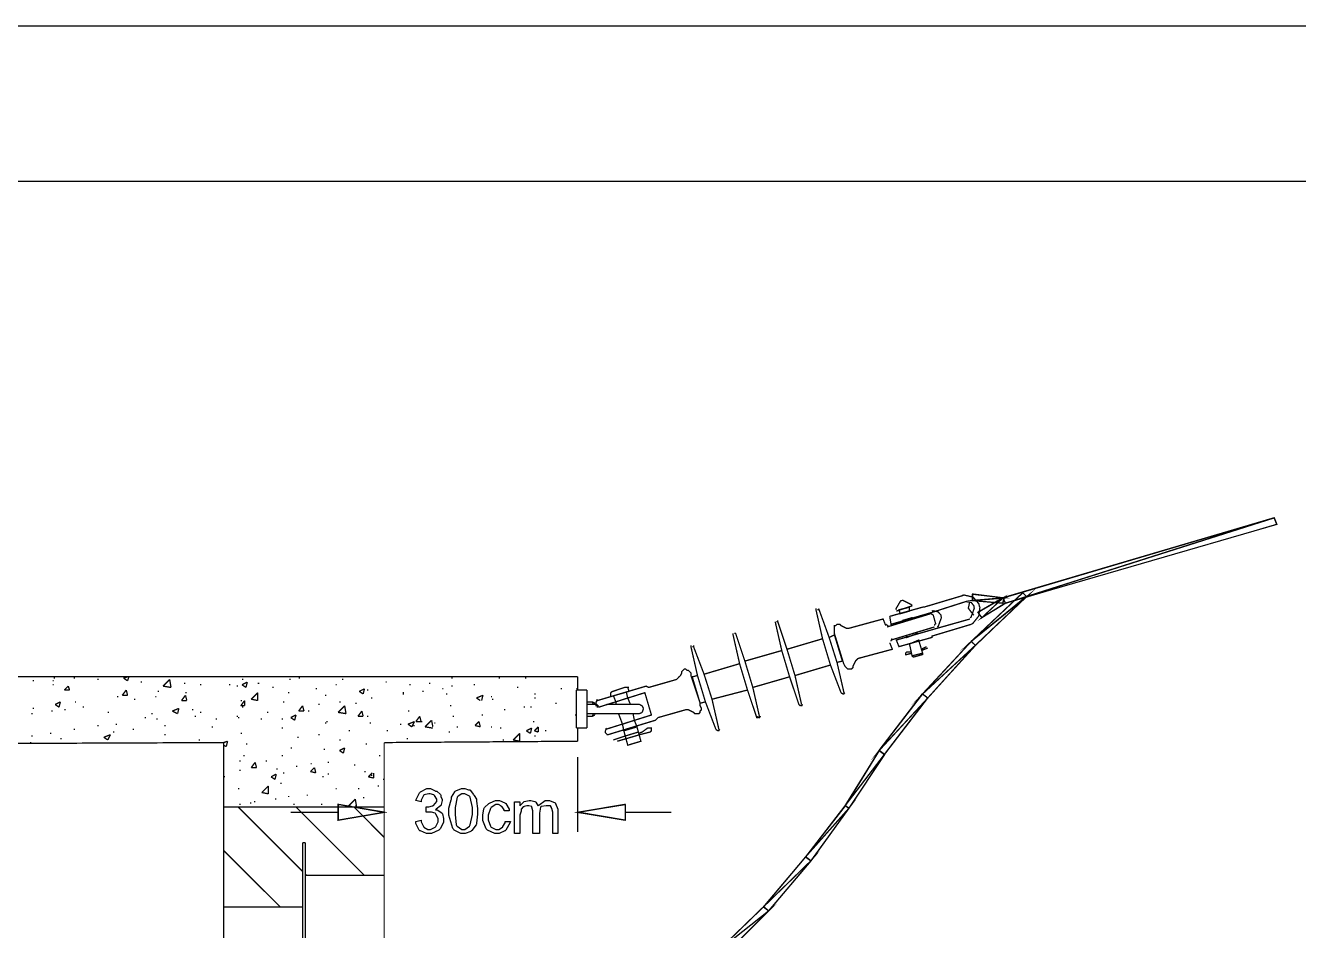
# Model space of a CAD drawing. Extents: x 0 to 210, y 0 to 297.
# Drawn here: x 142.95 to 183.96, y 267.72 to 296.9 of the extents above; entities that cross this region are included whole.
import ezdxf

# ---------------------------------------------------------------- set-up
doc = ezdxf.new("R2010")
doc.units = 0
doc.header["$MEASUREMENT"] = 0
for name, color, linetype in [('C00-00-00-BLACK', 7, 'Continuous'), ('C00-00-FF', 5, 'Continuous'), ('C00-7E-FF', 150, 'Continuous'), ('CFF-00-00', 1, 'Continuous'), ('CFF-7E-00', 30, 'Continuous')]:
    doc.layers.add(name, color=color, linetype=linetype)

msp = doc.modelspace()

# ---------------------------------------------------------------- linework, layer by layer
at = {"layer": 'C00-00-00-BLACK', "const_width": 0.0423}
for points in [[(0.0427, -0.3886), (210.36, -0.3886), (210.36, 296.883), (0.0427, 296.883), (0.0427, -0.3886)], [(171.427, 278.149), (171.088, 278.063), (171.13, 277.937), (171.427, 278.022), (171.427, 278.149)], [(169.008, 277.257), (168.839, 277.172), (169.092, 276.368), (169.265, 276.41), (169.008, 277.257)], [(168.626, 277.13), (167.481, 276.791), (167.738, 275.944), (168.881, 276.283), (168.626, 277.13)], [(171.723, 277.088), (171.427, 276.961), (171.511, 276.579), (171.85, 276.665), (171.723, 277.088)], [(167.312, 276.749), (166.124, 276.41), (166.38, 275.561), (167.565, 275.903), (167.312, 276.749)], [(165.954, 276.326), (164.809, 275.987), (165.065, 275.18), (166.208, 275.477), (165.954, 276.326)], [(164.597, 275.944), (164.428, 275.903), (164.682, 275.052), (164.853, 275.095), (164.597, 275.944)], [(162.647, 274.29), (162.224, 274.163), (162.351, 273.698), (162.774, 273.826), (162.647, 274.29)]]:
    msp.add_lwpolyline(points, close=True, dxfattribs=at)
for points in [[(170.791, 277.852), (171.85, 278.149), (171.892, 278.149), (173.164, 278.529)], [(173.418, 277.596), (173.471, 277.628), (173.658, 277.862), (173.696, 278.139), (173.676, 278.191), (173.664, 278.255), (173.477, 278.473), (173.185, 278.54), (173.121, 278.529)], [(168.415, 278.106), (168.415, 278.063), (168.626, 277.13), (168.881, 276.283), (169.222, 275.391)], [(168.839, 277.172), (168.5, 278.106)], [(171.511, 278.191), (171.5, 278.223), (171.213, 278.371), (171.172, 278.36), (171.14, 278.35), (170.992, 278.096), (171.003, 278.063)], [(171.511, 278.191), (171.003, 278.022)], [(172.149, 277.979), (173.207, 278.318)], [(173.377, 277.81), (173.408, 277.821), (173.516, 278.117), (173.506, 278.149), (173.506, 278.186), (173.419, 278.298), (173.248, 278.329), (173.207, 278.318)], [(173.377, 278.318), (173.366, 278.309), (173.323, 278.117), (173.334, 278.106), (173.343, 278.085), (173.484, 277.906), (173.506, 277.895)], [(167.101, 277.68), (167.312, 276.749), (167.565, 275.903), (167.864, 275.011), (167.907, 274.968)], [(167.142, 277.68), (167.185, 277.68)], [(167.481, 276.791), (167.185, 277.68), (167.185, 277.723)], [(168.457, 278.063), (168.5, 278.063)], [(170.664, 277.554), (170.576, 277.767), (169.477, 277.468), (169.391, 277.468), (169.307, 277.511), (169.222, 277.554), (169.18, 277.596), (169.135, 277.596), (169.092, 277.596), (169.051, 277.554), (169.008, 277.554), (169.008, 277.511), (169.008, 277.468), (169.008, 277.427), (169.008, 277.3), (169.307, 276.326), (169.35, 276.242), (169.391, 276.199), (169.434, 276.156), (169.477, 276.156), (169.518, 276.156), (169.561, 276.156), (169.604, 276.199), (169.604, 276.242), (169.646, 276.326), (169.688, 276.41), (169.773, 276.495), (170.875, 276.791), (170.791, 277.002)], [(172.106, 277.937), (170.706, 277.511)], [(172.149, 277.979), (170.834, 277.596), (170.791, 277.852)], [(171.511, 277.767), (171.511, 277.81), (171.214, 277.723), (171.214, 277.68)], [(172.192, 277.895), (172.18, 277.906), (172.111, 277.942), (172.106, 277.937)], [(172.318, 277.511), (172.35, 277.522), (172.455, 277.81), (172.445, 277.852), (172.445, 277.89), (172.344, 278.001), (172.18, 278.033), (172.149, 278.022)], [(172.275, 277.596), (172.192, 277.895)], [(173.377, 277.767), (172.318, 277.468)], [(165.743, 277.3), (165.743, 277.257), (165.954, 276.326), (166.208, 275.477), (166.507, 274.588), (166.55, 274.588)], [(166.124, 276.41), (165.828, 277.3), (165.785, 277.3)], [(165.785, 277.3), (165.828, 277.3)], [(170.664, 277.596), (170.664, 277.596), (170.726, 277.554), (170.749, 277.554)], [(170.834, 277.088), (172.233, 277.511)], [(173.418, 277.596), (172.149, 277.215), (172.149, 277.172), (171.088, 276.876), (171.003, 277.088), (172.318, 277.468)], [(171.341, 277.257), (171.341, 277.172), (171.68, 277.3), (171.637, 277.341)], [(172.233, 277.554), (172.233, 277.575), (172.275, 277.622), (172.275, 277.638)], [(164.386, 276.918), (164.386, 276.876), (164.597, 275.944), (164.853, 275.095), (165.192, 274.206)], [(164.428, 276.876), (164.47, 276.876)], [(164.809, 275.987), (164.47, 276.876), (164.47, 276.918)], [(169.307, 275.391), (169.307, 275.434), (169.092, 276.368), (168.839, 277.172)], [(170.875, 277.13), (170.864, 277.13), (170.834, 277.067), (170.834, 277.045)], [(171.976, 276.876), (171.807, 276.791)], [(167.95, 275.011), (167.738, 275.944), (167.481, 276.791)], [(171.468, 276.706), (171.341, 276.706), (171.3, 276.665), (171.3, 276.622), (171.341, 276.622), (171.511, 276.665)], [(171.511, 276.579), (171.553, 276.538), (171.85, 276.622), (171.85, 276.665)], [(171.807, 276.749), (172.019, 276.834)], [(164.682, 275.052), (164.386, 275.944), (164.386, 276.029), (164.343, 276.072), (164.301, 276.114), (164.258, 276.114), (164.217, 276.156), (164.174, 276.156), (164.131, 276.114), (164.09, 276.072), (164.09, 276.029), (164.047, 275.944), (164.005, 275.903), (163.92, 275.817), (163.029, 275.561), (162.943, 275.603), (161.375, 275.138)], [(166.592, 274.588), (166.592, 274.629), (166.38, 275.561), (166.124, 276.41)], [(57.9755, 275.903), (160.74, 275.903)], [(143.179, 275.776), (143.222, 275.776)], [(143.818, 275.776), (143.859, 275.776)], [(143.818, 275.646), (143.859, 275.646)], [(143.859, 275.86), (143.902, 275.86)], [(144.494, 275.86), (144.537, 275.86)], [(145.259, 275.817), (145.302, 275.817)], [(146.105, 275.86), (146.235, 275.903)], [(146.105, 275.86), (146.235, 275.776)], [(146.235, 275.776), (146.278, 275.903)], [(146.659, 275.733), (146.701, 275.733)], [(147.379, 275.603), (147.592, 275.817)], [(147.635, 275.561), (147.592, 275.817)], [(148.058, 275.688), (148.101, 275.688)], [(148.566, 275.646), (148.609, 275.646)], [(149.501, 275.646), (149.542, 275.646)], [(149.924, 275.817), (149.967, 275.817)], [(149.924, 275.646), (150.093, 275.733)], [(149.924, 275.646), (150.05, 275.561)], [(150.05, 275.561), (150.093, 275.733)], [(150.432, 275.688), (150.476, 275.688)], [(151.451, 275.817), (151.492, 275.817)], [(151.747, 275.86), (151.788, 275.86)], [(152.935, 275.646), (152.977, 275.646)], [(153.145, 275.817), (153.188, 275.817)], [(154.546, 275.733), (154.588, 275.733)], [(155.31, 275.646), (155.353, 275.646)], [(155.946, 275.688), (155.988, 275.688)], [(156.668, 275.86), (156.711, 275.86)], [(157.387, 275.646), (157.43, 275.646)], [(157.387, 275.646), (157.43, 275.646)], [(158.195, 275.86), (158.237, 275.86)], [(159.041, 275.86), (159.083, 275.86)], [(160.74, 275.477), (160.74, 275.903)], [(165.278, 274.206), (165.278, 274.249), (165.065, 275.18), (164.809, 275.987)], [(144.198, 275.477), (144.325, 275.603)], [(144.198, 275.477), (144.367, 275.477)], [(144.367, 275.477), (144.325, 275.603)], [(145.894, 275.264), (145.936, 275.264)], [(146.064, 275.307), (146.193, 275.477)], [(146.064, 275.307), (146.235, 275.307)], [(146.235, 275.307), (146.193, 275.477)], [(147.125, 275.264), (147.166, 275.264)], [(147.209, 275.434), (147.252, 275.434)], [(147.379, 275.603), (147.635, 275.561)], [(147.974, 275.138), (148.101, 275.307)], [(148.101, 275.391), (148.143, 275.391)], [(148.143, 275.138), (148.101, 275.307)], [(149.754, 275.603), (149.797, 275.603)], [(150.22, 275.18), (150.432, 275.391)], [(150.432, 275.138), (150.432, 275.391)], [(150.899, 275.561), (150.942, 275.561)], [(151.408, 275.391), (151.451, 275.391)], [(152.299, 275.518), (152.342, 275.518)], [(152.596, 275.307), (152.638, 275.307)], [(153.7, 275.434), (153.869, 275.518)], [(153.7, 275.434), (153.826, 275.349)], [(153.7, 275.434), (153.741, 275.434)], [(153.826, 275.349), (153.869, 275.518)], [(153.953, 275.477), (153.996, 275.477)], [(154.08, 275.222), (154.123, 275.222)], [(155.098, 275.391), (155.141, 275.391)], [(155.098, 275.349), (155.141, 275.349)], [(155.733, 275.434), (155.776, 275.434)], [(156.372, 275.518), (156.414, 275.518)], [(156.498, 275.349), (156.541, 275.349)], [(156.668, 275.603), (156.711, 275.603)], [(157.473, 275.222), (157.686, 275.307)], [(157.473, 275.222), (157.599, 275.138)], [(157.642, 275.138), (157.686, 275.307)], [(157.94, 275.264), (157.982, 275.264)], [(158.787, 275.561), (158.83, 275.561)], [(159.34, 275.349), (159.383, 275.349)], [(159.34, 275.222), (159.383, 275.222)], [(160.187, 275.518), (160.228, 275.518)], [(160.697, 275.518), (160.74, 275.518)], [(161.036, 275.477), (160.697, 275.477)], [(160.697, 274.249), (160.697, 275.477)], [(161.036, 274.249), (161.036, 275.477)], [(161.417, 274.925), (162.901, 275.391), (163.113, 274.672), (161.629, 274.206)], [(162.393, 275.561), (162.245, 275.561), (161.84, 275.423), (161.798, 275.391)], [(161.798, 275.391), (161.798, 275.264), (162.393, 275.434)], [(161.882, 275.307), (161.968, 275.095)], [(162.436, 275.011), (162.351, 275.222), (161.968, 275.095), (161.968, 275.011)], [(162.308, 275.391), (162.351, 275.222)], [(162.393, 275.434), (162.351, 275.561)], [(169.222, 275.391), (169.231, 275.382), (169.288, 275.349), (169.307, 275.349), (169.307, 275.36), (169.35, 275.391), (169.35, 275.391)], [(143.179, 274.884), (143.222, 274.884)], [(143.775, 274.799), (143.818, 274.799)], [(143.902, 275.011), (144.071, 275.095)], [(143.902, 275.011), (144.029, 274.925)], [(144.029, 274.925), (144.071, 275.095)], [(144.198, 274.841), (144.241, 274.841)], [(144.537, 275.095), (144.578, 275.095)], [(144.793, 274.925), (144.836, 274.925)], [(146.447, 275.18), (146.49, 275.18)], [(147.677, 274.799), (147.888, 274.884)], [(147.677, 274.799), (147.847, 274.715)], [(147.847, 274.715), (147.888, 274.884)], [(147.974, 275.138), (148.143, 275.138)], [(148.313, 274.841), (148.354, 274.841)], [(149.881, 274.968), (150.008, 275.138)], [(149.881, 275.138), (149.924, 275.138)], [(149.881, 274.968), (150.008, 274.968)], [(149.924, 274.925), (149.967, 274.925)], [(150.008, 274.968), (150.008, 275.138)], [(150.22, 275.18), (150.432, 275.138)], [(151.238, 275.095), (151.281, 275.095)], [(151.747, 274.799), (151.874, 274.968)], [(151.747, 274.799), (151.919, 274.799)], [(151.919, 274.799), (151.874, 274.968)], [(152.046, 274.799), (152.087, 274.799)], [(152.383, 275.011), (152.426, 275.011)], [(153.019, 274.756), (153.231, 274.968)], [(153.061, 275.095), (153.104, 275.095)], [(153.274, 274.715), (153.231, 274.968)], [(153.573, 275.052), (153.614, 275.052)], [(153.657, 274.629), (153.784, 274.799)], [(153.826, 274.629), (153.784, 274.799)], [(155.268, 274.799), (155.31, 274.799)], [(156.625, 274.968), (156.668, 274.968)], [(157.982, 275.18), (158.025, 275.18)], [(158.364, 274.841), (158.405, 274.841)], [(158.998, 274.925), (159.041, 274.925)], [(159.213, 274.925), (159.256, 274.925)], [(160.018, 275.052), (160.059, 275.052)], [(161.036, 275.095), (161.206, 275.095)], [(161.332, 275.011), (161.036, 275.011)], [(161.247, 275.011), (161.206, 275.095)], [(161.206, 275.095), (161.29, 275.052)], [(161.29, 275.052), (161.29, 275.011)], [(161.29, 275.011), (161.332, 275.011)], [(161.375, 275.18), (161.364, 275.171), (161.332, 275.083), (161.332, 275.052), (161.332, 275.032), (161.394, 274.968), (161.417, 274.968)], [(161.417, 274.925), (161.375, 274.925), (161.375, 274.968), (161.332, 274.968), (161.332, 275.011), (161.332, 275.052), (161.332, 275.095), (161.375, 275.138)], [(161.671, 275.011), (161.925, 275.011)], [(162.733, 275.011), (161.671, 275.011)], [(161.713, 274.037), (163.24, 274.502), (163.325, 274.588), (164.217, 274.841), (164.301, 274.841), (164.386, 274.799), (164.47, 274.756), (164.513, 274.715), (164.554, 274.715), (164.597, 274.715), (164.64, 274.715), (164.682, 274.756), (164.682, 274.799), (164.724, 274.841), (164.724, 274.884), (164.682, 274.968), (164.682, 275.052)], [(161.925, 275.011), (161.968, 275.011)], [(161.925, 275.011), (161.968, 275.011)], [(162.816, 274.968), (162.733, 275.011)], [(162.859, 274.884), (162.816, 274.968)], [(162.816, 274.756), (162.859, 274.884)], [(167.864, 275.011), (167.874, 275.001), (167.93, 274.968), (167.95, 274.968), (167.95, 274.979), (167.992, 275.011), (167.992, 275.011)], [(143.137, 274.715), (143.179, 274.715)], [(145.598, 274.756), (145.639, 274.756)], [(145.852, 274.376), (145.894, 274.376)], [(146.786, 274.588), (146.827, 274.588)], [(146.997, 274.715), (147.04, 274.715)], [(147.166, 274.545), (147.209, 274.545)], [(148.397, 274.629), (148.439, 274.629)], [(148.566, 274.756), (148.609, 274.756)], [(149.076, 274.545), (149.119, 274.545)], [(149.754, 274.629), (149.797, 274.629)], [(149.797, 274.588), (149.838, 274.588)], [(150.519, 274.545), (150.562, 274.545)], [(150.73, 274.756), (150.773, 274.756)], [(151.196, 274.545), (151.238, 274.545)], [(151.492, 274.588), (151.661, 274.672)], [(151.492, 274.588), (151.62, 274.502)], [(151.62, 274.502), (151.661, 274.672)], [(152.596, 274.418), (152.638, 274.418)], [(152.638, 274.46), (152.681, 274.46)], [(153.019, 274.756), (153.274, 274.715)], [(153.657, 274.629), (153.826, 274.629)], [(153.953, 274.629), (153.996, 274.629)], [(154.037, 274.418), (154.08, 274.418)], [(155.014, 274.376), (155.057, 274.376)], [(155.268, 274.376), (155.48, 274.46)], [(155.268, 274.376), (155.394, 274.29)], [(155.394, 274.29), (155.48, 274.46)], [(155.523, 274.46), (155.649, 274.629)], [(155.523, 274.46), (155.691, 274.46)], [(155.691, 274.46), (155.649, 274.629)], [(155.691, 274.46), (155.733, 274.46)], [(155.819, 274.29), (156.03, 274.502)], [(156.072, 274.29), (156.03, 274.502)], [(156.115, 274.418), (156.156, 274.418)], [(156.711, 274.629), (156.752, 274.629)], [(157.43, 274.333), (157.557, 274.46)], [(157.599, 274.29), (157.557, 274.46)], [(157.642, 274.672), (157.686, 274.672)], [(159.297, 274.46), (159.34, 274.46)], [(160.654, 274.672), (160.697, 274.672)], [(162.733, 274.715), (161.036, 274.715)], [(161.036, 274.629), (161.206, 274.629)], [(161.206, 274.629), (161.247, 274.715)], [(161.206, 274.629), (161.29, 274.672)], [(161.925, 274.715), (161.29, 274.715)], [(161.29, 274.672), (161.29, 274.715)], [(161.925, 274.715), (161.968, 274.715)], [(161.925, 274.715), (161.968, 274.715)], [(162.054, 274.715), (162.181, 274.376), (162.563, 274.502), (162.52, 274.715)], [(162.181, 274.376), (162.224, 274.163)], [(162.563, 274.502), (162.647, 274.29)], [(162.733, 274.715), (162.816, 274.756)], [(166.507, 274.629), (166.517, 274.62), (166.573, 274.588), (166.592, 274.588), (166.592, 274.599), (166.635, 274.629), (166.635, 274.629)], [(143.137, 273.994), (143.179, 273.994)], [(143.732, 274.079), (143.775, 274.079)], [(144.494, 274.206), (144.537, 274.206)], [(145.259, 274.333), (145.302, 274.333)], [(145.471, 273.953), (145.682, 274.037)], [(145.598, 273.867), (145.682, 274.037)], [(145.767, 274.122), (145.809, 274.122)], [(146.404, 274.206), (146.447, 274.206)], [(147.421, 274.333), (147.463, 274.333)], [(147.421, 274.037), (147.463, 274.037)], [(148.947, 274.29), (148.989, 274.29)], [(149.881, 274.079), (149.924, 274.079)], [(151.196, 274.249), (151.238, 274.249)], [(152.383, 274.037), (152.426, 274.037)], [(153.361, 274.163), (153.403, 274.163)], [(154.588, 274.163), (154.631, 274.163)], [(155.437, 274.333), (155.48, 274.333)], [(155.819, 274.29), (156.072, 274.249)], [(156.584, 274.122), (156.625, 274.122)], [(156.837, 274.29), (156.88, 274.29)], [(157.43, 274.333), (157.599, 274.29)], [(157.94, 274.29), (157.982, 274.29)], [(158.237, 274.249), (158.279, 274.249)], [(158.66, 273.867), (158.871, 274.079)], [(158.871, 273.826), (158.871, 274.079)], [(159.083, 274.163), (159.256, 274.249)], [(159.083, 274.163), (159.213, 274.079)], [(159.213, 274.079), (159.256, 274.249)], [(159.34, 274.163), (159.466, 274.29)], [(159.34, 274.163), (159.466, 274.122)], [(159.34, 273.994), (159.383, 273.994)], [(159.466, 274.122), (159.466, 274.29)], [(159.679, 274.163), (159.722, 274.163)], [(161.036, 274.249), (160.697, 274.249)], [(160.74, 273.826), (160.74, 274.249)], [(161.671, 274.249), (161.66, 274.239), (161.629, 274.152), (161.629, 274.122), (161.629, 274.101), (161.691, 274.037), (161.713, 274.037)], [(162.267, 273.994), (161.882, 273.867)], [(162.69, 274.122), (162.267, 273.994)], [(162.733, 274.037), (162.308, 273.91)], [(162.69, 274.079), (162.816, 274.122), (162.986, 274.249), (163.07, 274.249), (163.113, 274.249), (163.113, 274.163), (163.07, 274.122), (162.733, 274.037)], [(165.192, 274.206), (165.202, 274.197), (165.258, 274.163), (165.278, 274.163), (165.278, 274.175), (165.319, 274.206), (165.319, 274.206)], [(107.81, 273.611), (149.331, 273.783)], [(143.094, 273.783), (143.137, 273.783)], [(144.071, 273.91), (144.114, 273.91)], [(145.471, 273.953), (145.598, 273.867)], [(148.524, 273.867), (148.566, 273.867)], [(149.331, 273.783), (149.458, 273.826)], [(149.331, 264.033), (149.331, 273.783)], [(149.331, 273.698), (149.415, 273.654)], [(149.415, 273.654), (149.458, 273.826)], [(150.05, 273.74), (150.093, 273.74)], [(151.492, 273.611), (151.535, 273.611)], [(151.704, 273.953), (151.747, 273.953)], [(152.553, 273.568), (152.596, 273.568)], [(153.061, 273.867), (153.104, 273.867)], [(153.061, 273.527), (153.231, 273.611)], [(153.188, 273.441), (153.231, 273.611)], [(153.91, 273.74), (153.953, 273.74)], [(160.74, 273.826), (154.503, 273.783)], [(154.503, 264.287), (154.503, 273.783)], [(155.226, 273.91), (155.268, 273.91)], [(158.321, 273.867), (158.364, 273.867)], [(158.66, 273.867), (158.871, 273.826)], [(162.308, 273.91), (162.012, 273.826)], [(149.838, 273.188), (149.881, 273.188)], [(149.967, 273.357), (150.008, 273.357)], [(150.22, 272.976), (150.347, 273.145)], [(150.39, 272.976), (150.347, 273.145)], [(150.688, 273.188), (150.73, 273.188)], [(151.196, 273.357), (151.238, 273.357)], [(152.681, 273.145), (152.722, 273.145)], [(153.061, 273.527), (153.188, 273.441)], [(154.335, 273.357), (154.376, 273.357)], [(149.838, 272.892), (149.881, 272.892)], [(150.22, 272.976), (150.39, 272.976)], [(150.858, 272.679), (151.027, 272.765)], [(150.985, 272.595), (151.027, 272.765)], [(151.027, 272.934), (151.069, 272.934)], [(151.238, 272.806), (151.281, 272.806)], [(151.661, 273.018), (151.704, 273.018)], [(152.13, 273.102), (152.172, 273.102)], [(152.13, 272.849), (152.257, 272.976)], [(152.13, 272.849), (152.299, 272.806)], [(152.299, 272.806), (152.257, 272.976)], [(152.681, 272.765), (152.722, 272.765)], [(153.53, 273.061), (153.573, 273.061)], [(153.869, 272.849), (153.91, 272.849)], [(153.996, 272.679), (154.123, 272.806)], [(154.165, 272.637), (154.165, 272.806)], [(149.331, 272.679), (149.374, 272.679)], [(150.562, 272.172), (150.773, 272.383)], [(150.773, 272.13), (150.773, 272.383)], [(150.858, 272.679), (150.985, 272.595)], [(151.154, 272.469), (151.196, 272.469)], [(152.511, 272.679), (152.553, 272.679)], [(153.996, 272.679), (154.165, 272.637)], [(154.08, 272.722), (154.123, 272.722)], [(154.292, 272.383), (154.335, 272.383)], [(154.462, 272.595), (154.503, 272.595)], [(149.797, 272.299), (149.838, 272.299)], [(150.562, 272.172), (150.773, 272.13)], [(150.985, 271.96), (151.027, 271.96)], [(151.408, 272.044), (151.451, 272.044)], [(152.003, 272.087), (152.046, 272.087)], [(152.935, 272.299), (152.977, 272.299)], [(153.361, 271.748), (153.573, 271.96)], [(153.614, 271.706), (153.573, 271.96)], [(153.657, 272.299), (153.7, 272.299)], [(153.826, 272.003), (153.869, 272.003)], [(149.331, 271.706), (154.503, 271.706)], [(151.874, 269.628), (149.797, 271.706)], [(149.838, 271.791), (149.881, 271.791)], [(150.177, 271.833), (150.22, 271.833)], [(150.304, 271.876), (150.347, 271.876)], [(151.577, 271.791), (151.62, 271.791)], [(153.869, 269.499), (151.661, 271.706)], [(152.469, 271.791), (152.511, 271.791)], [(152.977, 271.706), (153.019, 271.706)], [(153.361, 271.748), (153.487, 271.706)], [(154.503, 270.729), (153.53, 271.706)], [(153.573, 271.748), (153.614, 271.748)], [(151.154, 268.483), (149.331, 270.306)], [(151.874, 256.021), (151.874, 270.56)], [(151.96, 270.56), (151.874, 270.56)], [(151.96, 270.56), (151.96, 256.021)], [(152.003, 269.499), (151.96, 269.542)], [(154.503, 269.499), (151.96, 269.499)], [(151.874, 268.483), (149.331, 268.483)]]:
    msp.add_lwpolyline(points, dxfattribs=at)
at = {"layer": 'C00-00-FF', "const_width": 0.0423}
for points in [[(154.503, 273.145), (154.503, 270.899)], [(160.74, 273.188), (160.74, 270.899)]]:
    msp.add_lwpolyline(points, dxfattribs=at)
at = {"layer": 'C00-7E-FF', "const_width": 0.0423}
for points in [[(154.503, 273.272), (154.503, 271.026)], [(160.74, 273.315), (160.74, 271.026)], [(153.019, 271.534), (151.492, 271.534)], [(162.267, 271.534), (163.751, 271.534)]]:
    msp.add_lwpolyline(points, dxfattribs=at)
for points in [[(153.019, 271.791), (153.019, 271.28), (154.503, 271.534), (153.019, 271.791)], [(162.267, 271.791), (162.267, 271.28), (160.74, 271.534), (162.267, 271.791)]]:
    msp.add_lwpolyline(points, close=True, dxfattribs=at)
at = {"layer": 'C00-7E-FF'}
for points in [[(153.019, 271.791), (153.019, 271.28), (154.503, 271.534), (153.019, 271.791)], [(162.267, 271.791), (162.267, 271.28), (160.74, 271.534), (162.267, 271.791)]]:
    msp.add_lwpolyline(points, close=True, dxfattribs=at)
at = {"layer": 'CFF-00-00', "const_width": 0.0423}
for points in [[(174.438, 278.445), (174.522, 278.276), (183.174, 281.03), (174.438, 278.445)], [(174.522, 278.276), (183.174, 281.03), (183.259, 280.818), (174.522, 278.276)], [(175.074, 278.614), (175.202, 278.488), (173.418, 277.045), (175.074, 278.614)], [(175.202, 278.488), (173.418, 277.045), (173.549, 276.918), (175.202, 278.488)], [(174.479, 278.445), (173.46, 278.36), (173.46, 278.572), (174.479, 278.445)], [(173.633, 277.979), (173.76, 277.81), (174.438, 278.445), (173.633, 277.979)], [(174.438, 278.276), (174.479, 278.445), (173.46, 278.36), (174.438, 278.276)], [(173.76, 277.81), (174.438, 278.445), (174.522, 278.276), (173.76, 277.81)], [(173.418, 277.045), (173.549, 276.918), (171.85, 275.349), (173.418, 277.045)], [(173.549, 276.918), (171.85, 275.349), (172.019, 275.222), (173.549, 276.918)], [(171.85, 275.349), (172.019, 275.222), (170.45, 273.527), (171.85, 275.349)], [(172.019, 275.222), (170.45, 273.527), (170.622, 273.399), (172.019, 275.222)], [(169.477, 271.664), (169.35, 271.748), (170.622, 273.399), (169.477, 271.664)], [(169.35, 271.748), (170.622, 273.399), (170.45, 273.527), (169.35, 271.748)], [(168.246, 269.967), (168.077, 270.094), (169.477, 271.664), (168.246, 269.967)], [(168.077, 270.094), (169.477, 271.664), (169.35, 271.748), (168.077, 270.094)], [(166.719, 268.483), (168.246, 269.967), (168.077, 270.094), (166.719, 268.483)], [(166.889, 268.356), (166.719, 268.483), (168.246, 269.967), (166.889, 268.356)], [(165.235, 267.042), (166.889, 268.356), (166.719, 268.483), (165.235, 267.042)], [(165.404, 266.872), (165.235, 267.042), (166.889, 268.356), (165.404, 266.872)]]:
    msp.add_lwpolyline(points, close=True, dxfattribs=at)
at = {"layer": 'CFF-00-00'}
for points in [[(174.438, 278.445), (174.522, 278.276), (183.174, 281.03), (174.438, 278.445)], [(174.522, 278.276), (183.174, 281.03), (183.259, 280.818), (174.522, 278.276)], [(175.074, 278.614), (175.202, 278.488), (173.418, 277.045), (175.074, 278.614)], [(174.479, 278.445), (173.46, 278.36), (173.46, 278.572), (174.479, 278.445)], [(175.202, 278.488), (173.418, 277.045), (173.549, 276.918), (175.202, 278.488)], [(174.438, 278.276), (174.479, 278.445), (173.46, 278.36), (174.438, 278.276)], [(173.633, 277.979), (173.76, 277.81), (174.438, 278.445), (173.633, 277.979)], [(173.76, 277.81), (174.438, 278.445), (174.522, 278.276), (173.76, 277.81)], [(173.418, 277.045), (173.549, 276.918), (171.85, 275.349), (173.418, 277.045)], [(173.549, 276.918), (171.85, 275.349), (172.019, 275.222), (173.549, 276.918)], [(171.85, 275.349), (172.019, 275.222), (170.45, 273.527), (171.85, 275.349)], [(172.019, 275.222), (170.45, 273.527), (170.622, 273.399), (172.019, 275.222)], [(169.35, 271.748), (170.622, 273.399), (170.45, 273.527), (169.35, 271.748)], [(169.477, 271.664), (169.35, 271.748), (170.622, 273.399), (169.477, 271.664)], [(168.077, 270.094), (169.477, 271.664), (169.35, 271.748), (168.077, 270.094)], [(168.246, 269.967), (168.077, 270.094), (169.477, 271.664), (168.246, 269.967)], [(166.719, 268.483), (168.246, 269.967), (168.077, 270.094), (166.719, 268.483)], [(166.889, 268.356), (166.719, 268.483), (168.246, 269.967), (166.889, 268.356)], [(165.235, 267.042), (166.889, 268.356), (166.719, 268.483), (165.235, 267.042)], [(165.404, 266.872), (165.235, 267.042), (166.889, 268.356), (165.404, 266.872)]]:
    msp.add_lwpolyline(points, close=True, dxfattribs=at)
at = {"layer": 'CFF-7E-00', "const_width": 0.0423}
msp.add_lwpolyline([(5.0478, 291.881), (205.357, 291.881)], dxfattribs=at)
at = {"layer": 'CFF-7E-00'}
for points in [[(155.523, 271.238), (155.691, 271.28), (155.691, 271.228), (155.765, 271.079), (155.776, 271.068), (155.786, 271.059), (155.906, 270.983), (155.946, 270.983), (155.998, 270.983), (156.145, 271.059), (156.156, 271.068), (156.166, 271.079), (156.245, 271.231), (156.245, 271.28), (156.245, 271.334), (156.166, 271.471), (156.156, 271.491), (156.145, 271.502), (156.027, 271.534), (155.988, 271.534), (155.955, 271.534), (155.884, 271.534), (155.86, 271.534), (155.86, 271.706), (155.86, 271.706), (155.903, 271.706), (155.903, 271.706), (155.944, 271.706), (156.061, 271.738), (156.072, 271.748), (156.093, 271.759), (156.199, 271.879), (156.199, 271.917), (156.199, 271.96), (156.125, 272.077), (156.115, 272.087), (156.104, 272.098), (155.984, 272.13), (155.946, 272.13), (155.946, 272.13), (155.786, 272.098), (155.776, 272.087), (155.765, 272.077), (155.691, 271.927), (155.691, 271.876), (155.523, 271.917), (155.532, 271.949), (155.638, 272.162), (155.649, 272.172), (155.67, 272.194), (155.877, 272.299), (155.946, 272.299), (155.998, 272.299), (156.145, 272.224), (156.156, 272.214), (156.199, 272.214), (156.318, 272.109), (156.329, 272.087), (156.329, 272.045), (156.372, 271.95), (156.372, 271.917), (156.372, 271.917), (156.329, 271.748), (156.329, 271.748), (156.318, 271.738), (156.179, 271.631), (156.156, 271.618), (156.21, 271.618), (156.361, 271.514), (156.372, 271.491), (156.381, 271.482), (156.414, 271.332), (156.414, 271.28), (156.414, 271.206), (156.307, 271.005), (156.286, 270.983), (156.264, 270.962), (156.024, 270.856), (155.946, 270.856), (155.871, 270.856), (155.67, 270.932), (155.649, 270.941), (155.627, 270.964), (155.523, 271.17), (155.523, 271.238)], [(156.584, 271.577), (156.584, 271.673), (156.657, 271.939), (156.668, 271.96), (156.668, 272.023), (156.784, 272.193), (156.795, 272.214), (156.815, 272.224), (156.989, 272.299), (157.048, 272.299), (157.1, 272.299), (157.22, 272.256), (157.26, 272.256), (157.27, 272.247), (157.376, 272.109), (157.387, 272.087), (157.397, 272.077), (157.473, 271.957), (157.473, 271.917), (157.482, 271.896), (157.514, 271.657), (157.514, 271.577), (157.514, 271.471), (157.482, 271.186), (157.473, 271.152), (157.462, 271.132), (157.324, 270.953), (157.303, 270.941), (157.292, 270.921), (157.109, 270.856), (157.048, 270.856), (156.974, 270.856), (156.761, 270.962), (156.752, 270.983), (156.72, 271.016), (156.584, 271.438), (156.584, 271.577)], [(156.795, 271.577), (156.795, 271.461), (156.826, 271.133), (156.837, 271.111), (156.858, 271.09), (157, 270.983), (157.048, 270.983), (157.1, 270.983), (157.249, 271.09), (157.26, 271.111), (157.27, 271.133), (157.345, 271.467), (157.345, 271.577), (157.345, 271.694), (157.27, 272.023), (157.26, 272.044), (157.249, 272.055), (157.098, 272.13), (157.048, 272.13), (157.006, 272.13), (156.89, 272.055), (156.88, 272.044), (156.858, 272.023), (156.795, 271.689), (156.795, 271.577)], [(158.405, 271.238), (158.575, 271.238), (158.564, 271.206), (158.426, 270.964), (158.405, 270.941), (158.394, 270.932), (158.213, 270.856), (158.152, 270.856), (158.067, 270.856), (157.833, 270.962), (157.813, 270.983), (157.791, 271.005), (157.686, 271.275), (157.686, 271.365), (157.686, 271.441), (157.718, 271.643), (157.729, 271.664), (157.739, 271.686), (157.876, 271.823), (157.898, 271.833), (157.919, 271.844), (158.093, 271.917), (158.152, 271.917), (158.215, 271.917), (158.394, 271.844), (158.405, 271.833), (158.426, 271.823), (158.534, 271.639), (158.534, 271.577), (158.364, 271.577), (158.364, 271.61), (158.3, 271.706), (158.279, 271.706), (158.279, 271.729), (158.184, 271.791), (158.152, 271.791), (158.098, 271.791), (157.949, 271.686), (157.94, 271.664), (157.929, 271.653), (157.856, 271.438), (157.856, 271.365), (157.856, 271.292), (157.929, 271.09), (157.94, 271.068), (157.949, 271.059), (158.101, 270.983), (158.152, 270.983), (158.193, 270.983), (158.31, 271.059), (158.321, 271.068), (158.331, 271.079), (158.405, 271.199), (158.405, 271.238)], [(158.702, 270.856), (158.702, 271.876), (158.871, 271.876), (158.871, 271.748), (158.881, 271.759), (158.987, 271.866), (158.998, 271.876), (159.008, 271.887), (159.17, 271.917), (159.17, 271.917), (159.223, 271.917), (159.36, 271.887), (159.383, 271.876), (159.392, 271.866), (159.456, 271.759), (159.466, 271.748), (159.487, 271.77), (159.694, 271.917), (159.763, 271.917), (159.826, 271.917), (160.007, 271.844), (160.018, 271.833), (160.027, 271.823), (160.102, 271.639), (160.102, 271.577), (160.102, 270.856), (159.933, 270.856), (159.933, 271.491), (159.933, 271.536), (159.901, 271.653), (159.891, 271.664), (159.891, 271.686), (159.858, 271.738), (159.848, 271.748), (159.816, 271.748), (159.745, 271.748), (159.722, 271.748), (159.722, 271.748), (159.562, 271.718), (159.552, 271.706), (159.541, 271.697), (159.509, 271.511), (159.509, 271.449), (159.509, 270.856), (159.297, 270.856), (159.297, 271.534), (159.297, 271.578), (159.265, 271.697), (159.256, 271.706), (159.256, 271.718), (159.161, 271.748), (159.129, 271.748), (159.096, 271.748), (159.008, 271.718), (158.998, 271.706), (158.976, 271.706), (158.914, 271.64), (158.914, 271.618), (158.914, 271.566), (158.871, 271.447), (158.871, 271.407), (158.871, 270.856), (158.702, 270.856)]]:
    msp.add_lwpolyline(points, close=True, dxfattribs=at)

doc.saveas('drawing.dxf')
